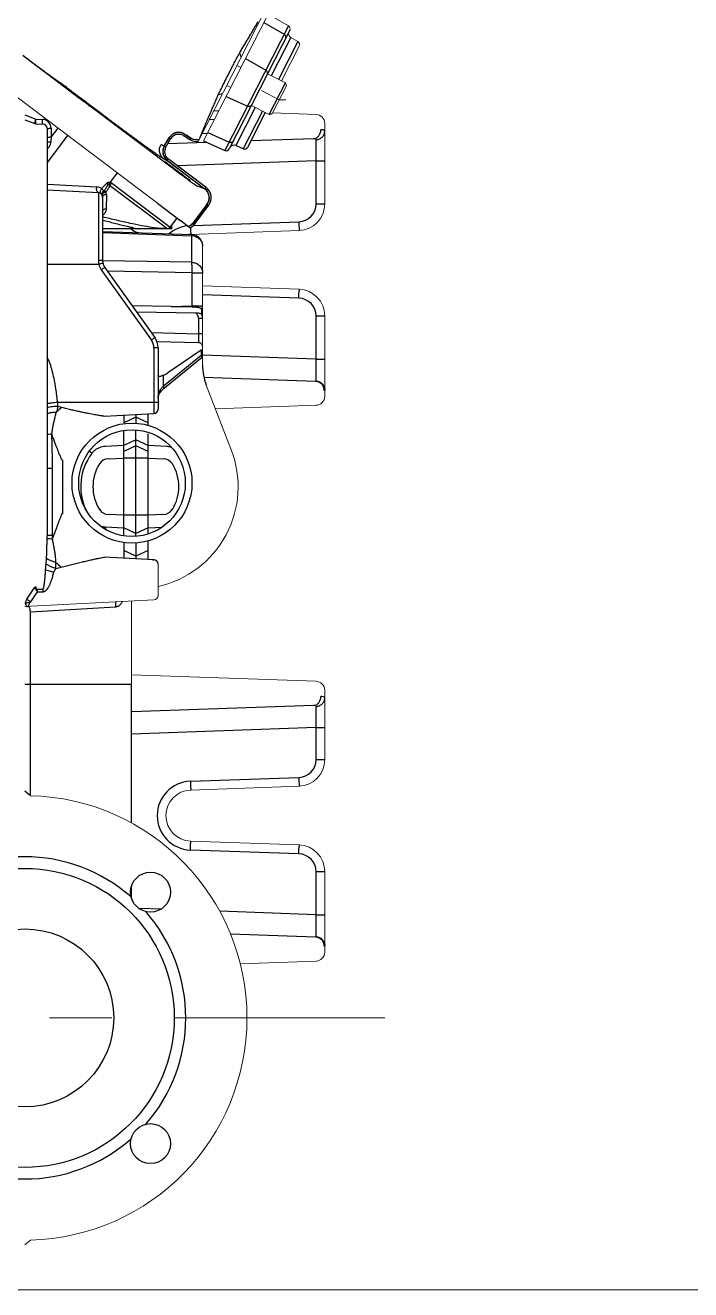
# Model space of a CAD drawing. Header units: millimetres. Extents: x 100 to 940, y 100 to 694.
# Drawn here: x 371.48 to 374.15, y 531.14 to 536.21 of the extents above; entities that cross this region are included whole.
import ezdxf

# ---------------------------------------------------------------- set-up
doc = ezdxf.new("R2010")
doc.units = ezdxf.units.MM
doc.linetypes.add('CENTER', pattern=[2, 1.25, -0.25, 0.25, -0.25])
for name, color, linetype, lineweight in [('CL', 1, 'CENTER', 9), ('DIM', 2, 'Continuous', 9), ('DTM_AXIS', 7, 'Continuous', 9), ('OUTLINE', 6, 'Continuous', 9), ('PAREDE', 7, 'Continuous', 9)]:
    doc.layers.add(name, color=color, linetype=linetype, lineweight=lineweight)

msp = doc.modelspace()

# ---------------------------------------------------------------- linework, layer by layer
at = {"color": 9, "linetype": 'Continuous'}
for p, q in [((372.438, 536.2166), (372.5201, 536.1701)), ((372.5371, 536.2035), (372.2828, 535.7044)), ((372.5465, 536.1569), (372.4686, 536.004)), ((372.575, 536.1405), (372.4978, 535.9891)), ((371.6894, 535.9211), (371.4742, 536.0832)), ((372.3405, 536.0936), (372.3407, 536.0939)), ((372.3407, 536.0939), (372.3476, 536.0783)), ((372.3645, 536.0723), (372.4465, 536.0257)), ((371.5868, 536.0012), (371.6211, 535.9771)), ((371.644, 535.9603), (371.6781, 535.9344)), ((371.6955, 535.9165), (371.6894, 535.9211)), ((372.0998, 535.6129), (371.6955, 535.9165)), ((372.2565, 535.9286), (372.2731, 535.9322)), ((372.2565, 535.9286), (372.2566, 535.9289)), ((372.2875, 535.9211), (372.3734, 535.8822)), ((372.4039, 535.8771), (372.326, 535.7242)), ((372.4331, 535.8622), (372.356, 535.7108)), ((371.4804, 535.8467), (371.5252, 535.8304)), ((371.5252, 535.8304), (371.5519, 535.829)), ((372.2397, 535.8273), (372.22, 535.828)), ((371.5695, 535.7921), (371.5695, 534.1623)), ((371.6516, 535.765), (371.5695, 535.656)), ((371.5856, 535.7585), (371.5844, 535.7391)), ((371.6127, 535.7944), (371.5856, 535.7585)), ((371.5856, 535.7934), (371.5856, 535.7585)), ((372.0587, 535.7552), (372.0584, 535.7547)), ((372.0584, 535.7547), (372.0647, 535.751)), ((372.0595, 535.7548), (372.0592, 535.7543)), ((372.1045, 535.7686), (372.0868, 535.768)), ((372.1205, 535.7695), (372.1168, 535.7637)), ((372.1458, 535.7538), (372.1422, 535.748)), ((372.2117, 535.7724), (372.1913, 535.7717)), ((372.1934, 535.7822), (372.1971, 535.783)), ((372.1934, 535.7822), (372.1936, 535.7825)), ((372.1936, 535.7825), (372.1943, 535.7842)), ((372.1943, 535.7842), (372.1969, 535.7902)), ((372.2139, 535.7768), (372.2998, 535.7378)), ((372.0404, 535.7226), (372.0459, 535.7193)), ((372.051, 535.6644), (372.2018, 535.5507)), ((372.0516, 535.665), (372.0555, 535.6703)), ((372.0516, 535.665), (372.2023, 535.5514)), ((372.6478, 535.663), (372.091, 535.6435)), ((372.6478, 535.663), (372.6828, 535.663)), ((372.6478, 535.4903), (372.6478, 535.663)), ((371.8226, 535.5757), (371.8517, 535.6142)), ((371.5695, 535.5692), (371.7689, 535.5588)), ((372.0481, 535.3926), (371.8197, 535.5647)), ((372.0628, 535.3957), (371.8276, 535.5729)), ((372.2018, 535.5507), (372.1714, 535.561)), ((372.2018, 535.5507), (372.2023, 535.5514)), ((372.2018, 535.5507), (372.2023, 535.5504)), ((372.2023, 535.5514), (372.2029, 535.5509)), ((372.2029, 535.5509), (372.2069, 535.5562)), ((371.7753, 535.5355), (371.7753, 535.2634)), ((371.7952, 535.5411), (371.7949, 535.5413)), ((371.7949, 535.5413), (371.7951, 535.5389)), ((371.796, 535.54), (371.7951, 535.5389)), ((371.8069, 535.5397), (371.8062, 535.5387)), ((371.8074, 535.5291), (371.8063, 535.4717)), ((372.2106, 535.4884), (372.1529, 535.4119)), ((372.2114, 535.4881), (372.1534, 535.4111)), ((372.2114, 535.4881), (372.2171, 535.4839)), ((372.6478, 535.4903), (372.6828, 535.4903)), ((372.0628, 535.3957), (372.0653, 535.3987)), ((372.1353, 535.4015), (372.1342, 535.4013)), ((372.1358, 535.4007), (372.1351, 535.4006)), ((372.1358, 535.4007), (372.1359, 535.4001)), ((372.1534, 535.4111), (372.1591, 535.4069)), ((372.1569, 535.4044), (372.579, 535.4191)), ((371.7922, 535.3755), (372.15, 535.363)), ((372.15, 535.3653), (372.15, 535.3664)), ((372.15, 535.363), (372.15, 535.3653)), ((372.15, 535.2563), (372.15, 535.363)), ((371.7769, 535.2481), (371.5695, 535.2481)), ((372.15, 535.2563), (371.7922, 535.2628)), ((371.7869, 535.2262), (371.988, 534.9447)), ((372.1507, 535.2145), (371.8118, 535.2206)), ((372.1507, 535.2145), (372.1929, 535.2145)), ((372.1507, 535.0816), (372.1507, 535.2145)), ((372.579, 535.1128), (372.1929, 535.1263)), ((372.0666, 535.0798), (372.1507, 535.0816)), ((372.1507, 535.0816), (372.1929, 535.0816)), ((372.1508, 535.0786), (372.1507, 535.0816)), ((372.6478, 535.0416), (372.6828, 535.0416)), ((372.6478, 534.8689), (372.6478, 535.0416)), ((372.1929, 535.0308), (372.1761, 535.0308)), ((372.1761, 535.0308), (372.1761, 534.9704)), ((371.987, 534.9754), (372.1761, 534.9704)), ((372.1929, 534.9704), (372.1761, 534.9704)), ((372.0148, 534.9136), (371.9979, 534.9136)), ((371.9979, 534.9136), (371.9979, 534.6505)), ((372.0101, 534.9391), (372.1761, 534.9347)), ((372.1878, 534.9043), (372.0542, 534.813)), ((372.1929, 534.9043), (372.1878, 534.9043)), ((372.1878, 534.9043), (372.1878, 534.8841)), ((372.0355, 534.7602), (372.1878, 534.8841)), ((372.1929, 534.8841), (372.1878, 534.8841)), ((372.6478, 534.8689), (372.1929, 534.8848)), ((372.6478, 534.8689), (372.6828, 534.8689)), ((372.0355, 534.8035), (372.0355, 534.7602)), ((372.6486, 534.7872), (372.6485, 534.7944)), ((372.0148, 534.6947), (371.6121, 534.6947)), ((371.6283, 534.6747), (371.6133, 534.6787)), ((371.7993, 534.6401), (371.9979, 534.6505)), ((371.7994, 534.6401), (371.7994, 534.6401)), ((371.8768, 534.6442), (371.8768, 534.6132)), ((371.9258, 534.6361), (371.8768, 534.6132)), ((371.9258, 534.6468), (371.9258, 534.6115)), ((371.9747, 534.6132), (371.9258, 534.6361)), ((371.9747, 534.6031), (371.9747, 534.6493)), ((371.8768, 534.1605), (371.8768, 534.5827)), ((371.9258, 534.545), (371.8768, 534.5222)), ((371.9258, 534.1584), (371.9258, 534.5847)), ((371.9747, 534.5222), (371.9258, 534.545)), ((371.9747, 534.1929), (371.9747, 534.5688)), ((371.8768, 534.5222), (371.8019, 534.5185)), ((371.9258, 534.5216), (371.8768, 534.4988)), ((371.9747, 534.4988), (371.9258, 534.5216)), ((371.6319, 534.4639), (371.6319, 534.2527)), ((371.815, 534.4691), (371.8768, 534.4722)), ((371.9747, 534.4722), (371.8768, 534.4722)), ((371.9747, 534.4722), (372.0365, 534.4691)), ((371.5915, 534.4305), (371.5695, 534.4305)), ((371.5915, 534.1623), (371.5915, 534.4305)), ((371.6318, 534.2527), (371.6319, 534.2527)), ((371.8768, 534.2429), (371.815, 534.2459)), ((371.9747, 534.2429), (371.8768, 534.2429)), ((372.0365, 534.2459), (371.9747, 534.2429)), ((371.9258, 534.17), (371.8768, 534.1929)), ((371.9747, 534.1929), (371.9258, 534.17)), ((371.9747, 534.1929), (372.0314, 534.1957)), ((371.9747, 534.1679), (371.9747, 534.1929)), ((371.5915, 534.1623), (371.5695, 534.1623)), ((371.8768, 534.1335), (371.8768, 534.0708)), ((371.9258, 534.1316), (371.9258, 534.0683)), ((371.9747, 534.0657), (371.9747, 534.14)), ((371.9258, 534.079), (371.8768, 534.1018)), ((371.9747, 534.1018), (371.9258, 534.079)), ((371.6043, 534.0291), (371.6259, 534.0349)), ((371.9979, 534.0645), (371.8005, 534.0748)), ((371.9921, 534.0648), (371.9979, 534.0645)), ((371.4891, 533.906), (371.5208, 533.9541)), ((371.5046, 533.8956), (371.5313, 533.9361)), ((371.5274, 533.9471), (371.5526, 533.9473)), ((371.5313, 533.9361), (371.5526, 533.9363)), ((371.4841, 533.8908), (371.4804, 533.8906)), ((371.8433, 533.8748), (371.5027, 533.8539)), ((371.5027, 533.5649), (371.4804, 533.5649)), ((371.9078, 533.5649), (371.5027, 533.5649)), ((372.6478, 533.3919), (371.9078, 533.366)), ((372.6478, 533.3919), (372.6828, 533.3919)), ((372.6478, 533.2637), (372.6478, 533.3919)), ((372.6478, 533.2637), (372.6828, 533.2637)), ((372.1442, 533.1774), (372.579, 533.1925)), ((372.579, 532.8862), (372.1442, 532.9014)), ((372.6478, 532.815), (372.6828, 532.815)), ((372.6478, 532.6424), (372.6478, 532.815)), ((372.0256, 532.6641), (371.9382, 532.6672)), ((372.6478, 532.6424), (372.2618, 532.6559)), ((372.6478, 532.6424), (372.6828, 532.6424)), ((372.6486, 532.5606), (372.6485, 532.5678))]:
    msp.add_line(p, q, dxfattribs=at)
at = {"color": 7, "linetype": 'Continuous'}
for p, q in [((372.5423, 536.1859), (372.3001, 535.7106)), ((372.4603, 535.8483), (372.525, 535.9753)), ((372.2575, 535.8623), (372.2378, 535.8629)), ((372.4444, 535.8564), (372.3734, 535.7169)), ((372.4459, 535.8557), (372.4441, 535.8557)), ((372.4603, 535.8483), (372.4723, 535.8522)), ((371.4804, 535.827), (371.5208, 535.8124)), ((371.526, 535.8113), (371.5526, 535.8099)), ((372.6379, 535.7517), (372.3866, 535.7429)), ((372.2102, 535.7368), (372.053, 535.7313)), ((372.1966, 535.7428), (372.2828, 535.7044)), ((372.356, 535.7108), (372.326, 535.7242)), ((372.2069, 535.5562), (372.0555, 535.6703)), ((371.5695, 535.5463), (371.7753, 535.5355)), ((371.7922, 535.5177), (371.7922, 535.2624)), ((372.0125, 535.4931), (372.1018, 535.4258)), ((372.1591, 535.4069), (372.2171, 535.4839)), ((372.0651, 535.3985), (372.0915, 535.4335)), ((372.0683, 535.4027), (372.0683, 535.3906)), ((372.1425, 535.3951), (372.1018, 535.4258)), ((372.0683, 535.3906), (371.7922, 535.3906)), ((371.7922, 535.3798), (372.15, 535.3673)), ((371.8005, 535.2365), (372.0015, 534.955)), ((372.0666, 535.0798), (371.9109, 535.082)), ((372.1658, 535.0528), (371.9294, 535.0561)), ((372.0666, 535.0798), (372.1508, 535.0786)), ((372.1905, 535.0455), (372.1905, 535.0677)), ((372.0148, 534.9136), (372.0148, 534.6683)), ((372.1864, 534.8703), (372.0341, 534.7464)), ((372.1984, 534.7956), (372.6462, 534.7799)), ((371.5027, 533.5649), (371.5027, 533.8539)), ((371.5027, 533.1193), (371.5027, 533.5649)), ((371.9078, 533.01), (371.9078, 533.5649)), ((372.6379, 533.4806), (371.9078, 533.4551)), ((371.5027, 533.1193), (371.4804, 533.138)), ((371.9078, 532.7088), (371.9078, 532.7565)), ((372.3048, 532.5653), (372.6462, 532.5534))]:
    msp.add_line(p, q, dxfattribs=at)
at = {"color": 9, "linetype": 'Continuous'}
for points in [[(372.0587, 535.7552), (372.0587, 535.7552), (372.0587, 535.7552), (372.0588, 535.7551), (372.0589, 535.7551), (372.059, 535.7551), (372.0591, 535.755), (372.0592, 535.755), (372.0593, 535.7549), (372.0595, 535.7548)], [(372.1207, 535.7703), (372.1207, 535.7703), (372.1207, 535.7702), (372.1207, 535.7702), (372.1207, 535.7701), (372.1207, 535.77), (372.1206, 535.7699), (372.1206, 535.7698), (372.1205, 535.7697), (372.1205, 535.7695)], [(372.1458, 535.7548), (372.1458, 535.7547), (372.1458, 535.7547), (372.1459, 535.7546), (372.1459, 535.7545), (372.1459, 535.7544), (372.1459, 535.7543), (372.1458, 535.7541), (372.1458, 535.754), (372.1458, 535.7538)], [(372.0395, 535.7227), (372.0395, 535.7228), (372.0396, 535.7228), (372.0396, 535.7228), (372.0397, 535.7228), (372.0398, 535.7227), (372.0399, 535.7227), (372.0401, 535.7227), (372.0402, 535.7226), (372.0404, 535.7226)], [(372.051, 535.6644), (372.051, 535.6644), (372.051, 535.6644), (372.0511, 535.6645), (372.0511, 535.6645), (372.0512, 535.6646), (372.0513, 535.6647), (372.0514, 535.6648), (372.0515, 535.6649), (372.0516, 535.665)], [(372.2023, 535.5504), (372.2024, 535.5504), (372.2024, 535.5504), (372.2024, 535.5504), (372.2025, 535.5505), (372.2026, 535.5505), (372.2026, 535.5506), (372.2027, 535.5507), (372.2028, 535.5508), (372.2029, 535.5509)], [(371.796, 535.54), (371.7959, 535.5402), (371.7958, 535.5403), (371.7956, 535.5405), (371.7954, 535.5408), (371.7952, 535.5411)], [(372.2106, 535.4884), (372.2106, 535.4884), (372.2107, 535.4884), (372.2108, 535.4884), (372.2108, 535.4884), (372.2109, 535.4883), (372.211, 535.4883), (372.2112, 535.4882), (372.2113, 535.4882), (372.2114, 535.4881)], [(372.1353, 535.4015), (372.1354, 535.4015), (372.1354, 535.4014), (372.1354, 535.4014), (372.1355, 535.4013), (372.1355, 535.4012), (372.1356, 535.4011), (372.1357, 535.401), (372.1357, 535.4009), (372.1358, 535.4007)], [(372.1529, 535.4119), (372.1529, 535.4118), (372.153, 535.4118), (372.153, 535.4117), (372.153, 535.4116), (372.1531, 535.4116), (372.1531, 535.4115), (372.1532, 535.4114), (372.1533, 535.4113), (372.1534, 535.4111)], [(372.15, 535.3664), (372.15, 535.3668), (372.15, 535.367), (372.15, 535.3672), (372.15, 535.3673)], [(372.6462, 534.7799), (372.6469, 534.7799), (372.6475, 534.78), (372.6479, 534.7801), (372.6482, 534.7803), (372.6484, 534.7805), (372.6485, 534.7808)], [(372.6794, 534.7443), (372.6805, 534.7443), (372.6813, 534.7444), (372.682, 534.7446), (372.6824, 534.7448), (372.6827, 534.7451), (372.6828, 534.7455)], [(371.7998, 534.5183), (371.7994, 534.5183), (371.7991, 534.5182), (371.7987, 534.5182), (371.7984, 534.5182), (371.798, 534.5181), (371.7977, 534.5181)], [(371.8019, 534.5185), (371.8015, 534.5184), (371.8011, 534.5184), (371.8006, 534.5184), (371.8002, 534.5183), (371.7998, 534.5183)], [(372.0517, 534.5183), (372.0513, 534.5183), (372.0509, 534.5184), (372.0505, 534.5184), (372.05, 534.5184), (372.0496, 534.5185), (371.9747, 534.5222)], [(372.0539, 534.5181), (372.0535, 534.5181), (372.0532, 534.5182), (372.0528, 534.5182), (372.0524, 534.5182), (372.0521, 534.5183), (372.0517, 534.5183)], [(371.7977, 534.1969), (371.798, 534.1969), (371.7984, 534.1969), (371.7987, 534.1968), (371.7991, 534.1968), (371.7994, 534.1968), (371.7998, 534.1967)], [(371.7998, 534.1967), (371.8002, 534.1967), (371.8006, 534.1967), (371.8011, 534.1966), (371.8015, 534.1966), (371.8019, 534.1966), (371.8768, 534.1929)], [(372.6462, 532.5534), (372.6469, 532.5534), (372.6475, 532.5534), (372.6479, 532.5535), (372.6482, 532.5537), (372.6484, 532.5539), (372.6485, 532.5542)], [(372.6794, 532.5178), (372.6805, 532.5178), (372.6813, 532.5179), (372.682, 532.518), (372.6824, 532.5183), (372.6827, 532.5186), (372.6828, 532.519)]]:
    msp.add_lwpolyline(points, dxfattribs=at)
at = {"color": 7, "linetype": 'Continuous'}
for points in [[(371.9358, 535.3747), (371.9334, 535.3749), (371.9295, 535.3756), (371.9259, 535.3766), (371.9225, 535.378), (371.9194, 535.3798), (371.9167, 535.3817), (371.9143, 535.3838), (371.9122, 535.386), (371.9105, 535.3882), (371.9092, 535.3903), (371.909, 535.3906)], [(372.1929, 535.0308), (372.1928, 535.034), (372.1923, 535.0384), (372.1914, 535.0427), (372.1901, 535.0469), (372.1897, 535.0479)], [(372.0148, 534.7119), (372.0149, 534.7146), (372.0157, 534.7195), (372.0172, 534.7243), (372.0193, 534.7289), (372.0219, 534.7333), (372.0251, 534.7374), (372.0287, 534.7414), (372.0327, 534.7452), (372.0341, 534.7464)]]:
    msp.add_lwpolyline(points, dxfattribs=at)
at = {"color": 9, "linetype": 'Continuous'}
for centre, radius in [((371.9101, 534.3716), 0.2405), ((371.9101, 534.3716), 0.2137), ((371.4804, 532.2289), 0.5991)]:
    msp.add_circle(centre, radius, dxfattribs=at)
at = {"color": 7, "linetype": 'Continuous'}
for centre, radius in [((371.9843, 532.7327), 0.0802), ((371.4804, 532.2289), 0.3563), ((371.9843, 531.7251), 0.0802)]:
    msp.add_circle(centre, radius, dxfattribs=at)
at = {"color": 9, "linetype": 'Continuous'}
for centre, radius, start, end in [((372.4437, 536.0142), 0.00996, 333.0253, 339.7634), ((390.7578, 561.1684), 31.6352, 232.90675, 233.17208), ((372.381, 535.8912), 0.00996, 326.2366, 332.9747), ((371.55, 535.7934), 0.0356, 0.0002, 86.9998), ((363.8826, 540.5712), 9.4891, 329.27258, 329.49717), ((363.9777, 540.515), 9.3794, 329.27255, 329.49801), ((373.4109, 537.8208), 2.4234, 237.8262, 238.5303), ((373.4343, 537.8604), 2.4685, 237.8522, 238.5366), ((372.169, 535.7927), 0.0445, 238.5939, 273.8345), ((372.169, 535.7928), 0.0453, 239.2362, 283.6064), ((372.1839, 535.8258), 0.0446, 277.3728, 282.3776), ((372.1841, 535.826), 0.0445, 277.2943, 282.3019), ((372.0778, 535.7), 0.0445, 149.2521, 233.0055), ((372.0777, 535.7), 0.0437, 148.8632, 233.1847), ((372.169, 535.7928), 0.0445, 273.8326, 284.5144), ((371.7671, 535.5232), 0.0356, 52.427, 86.9965), ((372.175, 535.5152), 0.0445, 323.0349, 52.16), ((372.175, 535.5152), 0.0454, 323.3851, 51.9925), ((371.8054, 535.5296), 0.0154, 170.741, 178.3086), ((371.7727, 535.5297), 0.0347, 358.9547, 15.0286), ((372.5765, 535.4903), 0.0713, 272.0019, 359.9981), ((372.2654, 536.9854), 1.6283, 257.3561, 258.3427), ((372.149, 535.266), 0.1379, 96.9679, 130.7926), ((372.0763, 535.3857), 0.0168, 143.3838, 162.7585), ((372.0376, 535.4068), 0.0306, 344.4573, 349.8225), ((372.1316, 535.428), 0.0268, 278.0278, 322.939), ((372.1316, 535.428), 0.0276, 278.7575, 299.561), ((372.0378, 535.3914), 0.1069, 1.7612, 2.3445), ((372.1316, 535.428), 0.0276, 299.5678, 322.3345), ((372.0423, 535.5656), 0.173, 269.38, 271.0005), ((372.0425, 535.5489), 0.1564, 271.0131, 272.0251), ((372.0566, 535.378), 0.0169, 120.1247, 131.6197), ((372.0549, 535.4043), 0.0117, 292.6607, 299.5593), ((372.1447, 535.3713), 0.003, 271.9987, 272.6119), ((372.1484, 535.3159), 0.0471, 81.1848, 88.1087), ((372.1484, 535.3157), 0.0473, 74.3171, 81.1961), ((372.1546, 535.3211), 0.0384, 0.0034, 2.4013), ((371.8459, 535.2633), 0.0706, 179.992, 192.4271), ((371.8376, 535.2624), 0.0623, 193.2304, 215.5388), ((372.5765, 535.0416), 0.0713, 0.0019, 87.9981), ((372.1513, 535.0816), 0.0417, 340.4285, 359.9859), ((371.9445, 534.9136), 0.0534, 359.9983, 35.5394), ((372.1818, 534.8758), 0.00714, 309.5834, 312.4894), ((372.0085, 534.8798), 0.0809, 289.4798, 304.3433), ((372.0896, 534.7069), 0.076, 135.4365, 144.8078), ((372.8138, 534.3224), 1.2523, 163.4691, 164.5891), ((372.0545, 534.178), 0.6545, 130.634, 133.1924), ((371.997, 534.6683), 0.0178, 273.0002, 0.0012), ((371.9251, 534.3575), 0.2207, 142.919, 204.7996), ((371.8046, 534.4486), 0.0696, 138.1035, 142.9282), ((372.0458, 534.4465), 0.072, 71.4431, 83.5772), ((371.9239, 534.3575), 0.1705, 147.7703, 212.2296), ((371.8172, 534.4247), 0.0444, 92.8094, 147.7435), ((372.0343, 534.4247), 0.0444, 32.2566, 87.1901), ((371.9277, 534.3575), 0.1705, 327.7703, 32.2296), ((371.8091, 534.2527), 0.1773, 179.9967, 181.55), ((371.8172, 534.2903), 0.0444, 212.2566, 267.1901), ((372.0343, 534.2903), 0.0444, 272.8094, 327.7435), ((371.8057, 534.2685), 0.072, 250.6306, 263.5793), ((365.5765, 534.1622), 5.993, 359.86513, 0.00111), ((369.0649, 534.1624), 2.5266, 359.6657, 359.999), ((370.7821, 534.1205), 0.787, 354.6685, 356.3267), ((372.0551, 534.5208), 0.6484, 226.027, 228.5438), ((371.997, 534.0467), 0.0178, 0.0026, 86.9869), ((371.5667, 533.871), 0.0856, 117.3247, 119.6352), ((372.6423, 534.7712), 1.3899, 216.4486, 216.9281), ((372.6584, 534.3443), 1.1987, 199.3527, 199.9097), ((372.5518, 533.9418), 0.9991, 179.6849, 180.3154), ((371.5039, 533.6548), 0.2369, 91.1856, 94.81), ((372.4304, 535.2976), 1.68, 235.9263, 236.5613), ((371.9259, 533.876), 0.0827, 166.2257, 180.8783), ((372.5765, 533.2637), 0.0713, 272.0019, 359.9981), ((372.149, 533.0394), 0.138, 92.0001, 267.9999), ((371.4804, 532.2289), 0.6454, 48.7033, 131.2967), ((372.5765, 532.815), 0.0713, 0.0019, 87.9981), ((371.4804, 532.2289), 0.6454, 318.7033, 41.2967), ((371.4804, 532.2289), 0.6454, 228.7033, 311.2967)]:
    msp.add_arc(centre, radius, start, end, dxfattribs=at)
at = {"color": 7, "linetype": 'Continuous'}
for centre, radius, start, end in [((371.5269, 535.8291), 0.0178, 250, 267), ((371.5517, 535.7921), 0.0178, 0, 87), ((363.8907, 540.57), 9.4888, 329.25558, 329.47859), ((372.0969, 535.7321), 0.0374, 57.8414, 149.4774), ((373.4336, 537.8582), 2.474, 237.8422, 238.5335), ((372.078, 535.7001), 0.0374, 149.2557, 233), ((372.1692, 535.792), 0.0517, 238.5334, 277.1418), ((372.2882, 535.7166), 0.0134, 246, 333), ((372.3188, 535.7079), 0.0178, 66, 153), ((372.3615, 535.723), 0.0134, 246, 333), ((372.1758, 535.515), 0.0517, 323, 53), ((371.7744, 535.5177), 0.0178, 0, 87), ((371.8084, 535.5274), 0.0176, 164.3924, 195.8977), ((371.8085, 535.5274), 0.0177, 158.1152, 164.4137), ((372.132, 535.4273), 0.0339, 288.0599, 322.9943), ((372.1484, 535.266), 0.1024, 92, 94.9035), ((371.8367, 535.2624), 0.0445, 180.0015, 215.5362), ((371.9436, 534.9136), 0.0713, 0, 35.5452), ((372.1751, 534.8841), 0.0178, 309.1391, 337.2024), ((372.1751, 534.8841), 0.0178, 337.2219, 359.9925), ((372.4156, 534.8443), 0.2227, 180, 201.1185)]:
    msp.add_arc(centre, radius, start, end, dxfattribs=at)
at = {"color": 9, "linetype": 'Continuous'}
for points, start_tangent, end_tangent in [([(372.3407, 536.0939), (372.3494, 536.1087), (372.3586, 536.1241), (372.3678, 536.1396), (372.3769, 536.1548), (372.3859, 536.17), (372.3949, 536.1852), (372.4041, 536.2006), (372.4132, 536.2159), (372.4161, 536.2209)], (0.504323, 0.863515), (0.510728, 0.859743)), ([(372.5261, 536.154), (372.5271, 536.1574), (372.527, 536.161), (372.5256, 536.1645), (372.5233, 536.1676), (372.5201, 536.1701)], (0.45399, 0.891007), (-0.869506, 0.493922)), ([(371.4724, 536.0858), (371.4799, 536.0802), (371.4874, 536.0745), (371.495, 536.0688), (371.5025, 536.0631), (371.51, 536.0575), (371.5174, 536.052), (371.5247, 536.0466), (371.5318, 536.0413), (371.5387, 536.0362), (371.5454, 536.0312), (371.5518, 536.0265), (371.5579, 536.022), (371.5637, 536.0178), (371.5691, 536.0139), (371.5742, 536.0102), (371.5788, 536.0069), (371.583, 536.0039), (371.5868, 536.0012)], (0.796782, -0.604267), (0.818772, -0.574119)), ([(372.2566, 535.9289), (372.263, 535.942), (372.2713, 535.9589), (372.2805, 535.9773), (372.2896, 535.9952), (372.2979, 536.0117), (372.3063, 536.0281), (372.3155, 536.0459), (372.3249, 536.0642), (372.3337, 536.0808), (372.3405, 536.0936)], (0.42812, 0.903722), (0.479284, 0.87766)), ([(372.453, 536.0108), (372.4536, 536.0131), (372.4534, 536.0167), (372.4521, 536.0202), (372.4497, 536.0233), (372.4465, 536.0257)], (0.346261, 0.938138), (-0.869506, 0.493922)), ([(371.6211, 535.9771), (371.6243, 535.9749), (371.627, 535.9729), (371.63, 535.9707), (371.6333, 535.9683), (371.6368, 535.9657), (371.6404, 535.963), (371.644, 535.9603)], (0.818772, -0.574119), (0.797014, -0.603961)), ([(371.644, 535.9603), (371.6493, 535.9621)], (0.861307, -0.508085), (0.746784, 0.665066)), ([(372.1969, 535.7902), (372.2031, 535.8046), (372.2115, 535.8241), (372.2191, 535.8419), (372.2265, 535.8591), (372.234, 535.8764), (372.2416, 535.8941), (372.2492, 535.9118), (372.2565, 535.9286)], (0.39562, 0.918414), (0.402967, 0.915214)), ([(372.3893, 535.8857), (372.3878, 535.8839), (372.3848, 535.8819), (372.3811, 535.8809), (372.3772, 535.881), (372.3734, 535.8822)], (-0.555443, -0.831555), (-0.910674, 0.413126)), ([(371.5208, 535.8124), (371.5206, 535.8151)], (-0.939693, 0.34202), (0.30304, 0.952978)), ([(371.5206, 535.8151), (371.5209, 535.8161), (371.5219, 535.8201), (371.5234, 535.825), (371.5252, 535.8304)], (0.30304, 0.952978), (0.345798, 0.938309)), ([(371.526, 535.8113), (371.5251, 535.815), (371.5249, 535.8193), (371.525, 535.8246), (371.5252, 535.8304)], (-0.99863, 0.052336), (0.059019, 0.998257)), ([(371.5526, 535.8099), (371.5516, 535.8156), (371.5516, 535.8218), (371.5519, 535.829)], (-0.99863, 0.052336), (0.059019, 0.998257)), ([(371.7952, 535.8463), (371.8113, 535.8342), (371.827, 535.8226), (371.8421, 535.8113), (371.8567, 535.8005), (371.8709, 535.79), (371.8846, 535.7798), (371.898, 535.77), (371.9108, 535.7605), (371.9232, 535.7515), (371.9351, 535.7428), (371.9468, 535.7343), (371.9581, 535.7261), (371.969, 535.7183), (371.9794, 535.7108), (371.9892, 535.7039), (371.9983, 535.6974), (372.0068, 535.6915), (372.0146, 535.6861), (372.0217, 535.6813), (372.0279, 535.6771), (372.0333, 535.6736), (372.0379, 535.6708)], (0.800534, -0.599287), (0.856907, -0.515471)), ([(371.5695, 535.7921), (371.5741, 535.793), (371.5793, 535.7933), (371.5856, 535.7934)], (0, 1), (0.999976, 0.006972)), ([(371.5695, 535.7572), (371.5741, 535.758), (371.5793, 535.7583), (371.5856, 535.7585)], (0, 1), (0.999976, 0.006972)), ([(372.1207, 535.7703), (372.1077, 535.7759), (372.0936, 535.777), (372.0798, 535.7737), (372.0678, 535.7661), (372.0587, 535.7552)], (-0.846254, 0.532779), (-0.507307, -0.861765)), ([(372.1205, 535.7695), (372.1099, 535.7744), (372.0985, 535.7763), (372.087, 535.7751), (372.0761, 535.7709), (372.0667, 535.764), (372.0595, 535.7548)], (-0.843482, 0.537158), (-0.5093, -0.860589)), ([(372.1821, 535.7535), (372.1843, 535.7602), (372.1881, 535.7698), (372.1934, 535.7822)], (0.283633, 0.958933), (0.401851, 0.915705)), ([(372.6379, 535.7517), (372.6492, 535.7547), (372.6586, 535.7625), (372.6649, 535.7739), (372.667, 535.7873)], (0.999391, 0.034901), (-0.009577, 0.999954)), ([(372.6485, 535.748), (372.6438, 535.7515), (372.6379, 535.7517)], (-0.008568, 0.999963), (-0.999394, -0.034822)), ([(372.6485, 535.748), (372.6617, 535.751), (372.6728, 535.7584), (372.6802, 535.7693), (372.6828, 535.782)], (0.999321, 0.036834), (-0.000068, 1)), ([(372.6828, 535.782), (372.6758, 535.7869), (372.667, 535.7873)], (-0.000007, 1), (-0.999732, -0.023154)), ([(371.5844, 535.7391), (371.5823, 535.7288), (371.5773, 535.7192), (371.5699, 535.7112), (371.5695, 535.711)], (-0.062679, -0.998034), (-0.780257, -0.625459)), ([(371.5695, 535.7369), (371.5737, 535.7383), (371.5785, 535.7388), (371.5844, 535.7391)], (0.000037, 1), (0.999782, 0.020899)), ([(372.0379, 535.6708), (372.0289, 535.68), (372.023, 535.6914), (372.0206, 535.704), (372.022, 535.7169), (372.0269, 535.7289)], (-0.796881, 0.604136), (0.512538, 0.858664)), ([(372.0269, 535.7289), (372.0305, 535.7267), (372.0337, 535.7248), (372.0365, 535.7235), (372.0395, 535.7227)], (0.843475, -0.537168), (0.96808, 0.250641)), ([(372.3164, 535.7424), (372.3142, 535.7396), (372.3112, 535.7376), (372.3076, 535.7366), (372.3037, 535.7367), (372.2998, 535.7378)], (-0.45399, -0.891007), (-0.910674, 0.413126)), ([(372.6478, 535.663), (372.6479, 535.6746), (372.6481, 535.687), (372.6483, 535.7002), (372.6484, 535.7139), (372.6485, 535.7273), (372.6486, 535.7393), (372.6485, 535.748)], (0.013937, 0.999903), (-0.008385, 0.999965)), ([(372.0379, 535.6708), (372.0416, 535.6686), (372.045, 535.6667), (372.0479, 535.6653), (372.051, 535.6644)], (0.856925, -0.515441), (0.98134, 0.192282)), ([(372.1714, 535.561), (372.1688, 535.5625), (372.163, 535.5664), (372.1544, 535.5726), (372.1433, 535.5806), (372.1301, 535.5904), (372.1153, 535.6013), (372.0998, 535.6129)], (-0.947574, 0.319537), (-0.799643, 0.600476)), ([(371.7753, 535.5355), (371.7725, 535.5369), (371.7702, 535.5405), (371.7687, 535.5459), (371.7683, 535.5522), (371.7689, 535.5588)], (-0.99863, 0.052336), (0.182584, 0.98319)), ([(371.7852, 535.5318), (371.7833, 535.535), (371.7833, 535.5399), (371.7852, 535.5456), (371.7888, 535.5514)], (-0.792628, 0.609706), (0.607524, 0.794301)), ([(371.8226, 535.5757), (371.8188, 535.5766), (371.8148, 535.5765), (371.811, 535.575), (371.808, 535.5725), (371.8054, 535.57), (371.8028, 535.5671), (371.8001, 535.5642), (371.7975, 535.5613), (371.7948, 535.5583), (371.7921, 535.5552), (371.7888, 535.5514)], (-0.938617, 0.344962), (-0.658129, -0.752905)), ([(371.7888, 535.5514), (371.792, 535.5484), (371.794, 535.5448), (371.7949, 535.5413)], (0.826932, -0.562302), (0.180094, -0.983649)), ([(371.818, 535.5676), (371.8164, 535.5694), (371.8135, 535.571), (371.8124, 535.5687), (371.8114, 535.5649), (371.8098, 535.5611), (371.8079, 535.5574), (371.8058, 535.5538), (371.8035, 535.5502), (371.801, 535.5467), (371.7996, 535.5447), (371.7979, 535.5425), (371.796, 535.54)], (-0.603735, 0.797185), (-0.624227, -0.781243)), ([(371.8197, 535.5647), (371.8189, 535.5612), (371.8175, 535.5574), (371.8157, 535.5533), (371.8133, 535.549), (371.8104, 535.5445), (371.8069, 535.5397)], (-0.179193, -0.983814), (-0.607115, -0.794614)), ([(371.818, 535.5676), (371.8197, 535.5701), (371.8212, 535.5728), (371.8226, 535.5757)], (0.584041, 0.811724), (0.413397, 0.910551)), ([(371.8197, 535.5647), (371.818, 535.5676)], (-0.398072, 0.917354), (-0.604528, 0.796584)), ([(371.8197, 535.5647), (371.8225, 535.5672), (371.8251, 535.5699), (371.8276, 535.5729)], (0.773269, 0.634078), (0.601749, 0.798686)), ([(371.8276, 535.5729), (371.8251, 535.5745), (371.8226, 535.5757)], (-0.798154, 0.602453), (-0.934243, 0.356637)), ([(371.7909, 535.5242), (371.7899, 535.5301)], (-0.363661, 0.931531), (0.029035, 0.999578)), ([(371.7901, 535.5321), (371.7913, 535.5361), (371.7949, 535.5413)], (0.160435, 0.987046), (0.699148, 0.714977)), ([(371.7915, 535.5226), (371.7916, 535.5273), (371.7932, 535.5306)], (-0.274171, 0.961681), (0.576616, 0.817015)), ([(371.7922, 535.5177), (371.7933, 535.5217), (371.7941, 535.523)], (0.000001, 1), (0.621008, 0.783804)), ([(371.7932, 535.5306), (371.7945, 535.5321), (371.7996, 535.5361), (371.8062, 535.5387)], (0.576616, 0.817015), (0.977089, 0.212832)), ([(371.7941, 535.523), (371.7965, 535.5252), (371.798, 535.5262)], (0.621008, 0.783804), (0.860413, 0.509598)), ([(371.7951, 535.5389), (371.7976, 535.5401), (371.8015, 535.5401), (371.8062, 535.5387)], (0.773639, 0.633626), (0.928615, -0.371046)), ([(371.796, 535.54), (371.7977, 535.5409)], (0.79715, 0.603782), (0.957619, 0.288037)), ([(371.7977, 535.5409), (371.7987, 535.5411), (371.8025, 535.541), (371.8069, 535.5397)], (0.957619, 0.288037), (0.928492, -0.371351)), ([(371.798, 535.5262), (371.8014, 535.5278), (371.8074, 535.5291)], (0.860413, 0.509598), (0.995411, 0.095692)), ([(371.7922, 535.4595), (371.794, 535.465), (371.799, 535.4693), (371.8063, 535.4717)], (-0.000008, 1), (0.989501, 0.144524)), ([(371.8063, 535.4717), (371.8056, 535.4651), (371.8037, 535.459), (371.8009, 535.4534), (371.7971, 535.4484), (371.7926, 535.4441), (371.7922, 535.4438)], (-0.018397, -0.999831), (-0.791741, -0.610856)), ([(371.7922, 535.4396), (371.8474, 535.426), (371.9014, 535.4137), (371.9489, 535.4041), (371.9894, 535.3973), (372.0225, 535.3934), (372.0404, 535.3925)], (0.969253, -0.246065), (0.999945, -0.010498)), ([(371.7922, 535.4257), (371.8393, 535.4133), (371.8908, 535.4007), (371.909, 535.3965)], (0.965494, -0.260427), (0.975825, -0.218553)), ([(372.0607, 535.3941), (372.0628, 535.3957)], (0.869459, 0.494005), (0.715777, 0.698329)), ([(372.0637, 535.3906), (372.0671, 535.3986)], (0.517088, 0.855933), (0.268367, 0.963317)), ([(372.579, 535.4191), (372.5795, 535.4055), (372.5797, 535.3939), (372.5796, 535.3835)], (0.034889, -0.999391), (-0.999391, -0.034899)), ([(371.9358, 535.3747), (371.9249, 535.3769), (371.9152, 535.3824), (371.9077, 535.3906)], (-0.999391, 0.034899), (-0.547268, 0.836957)), ([(372.0481, 535.3926), (372.0527, 535.3923)], (0.992031, -0.125997), (0.999974, 0.00715)), ([(372.0527, 535.3923), (372.0546, 535.3924), (372.0594, 535.3935)], (0.999974, 0.00715), (0.922547, 0.385885)), ([(372.1447, 535.3947), (372.1446, 535.3903), (372.1444, 535.3822)], (0.030487, -0.999535), (0.082551, -0.996587)), ([(372.1444, 535.3822), (372.1449, 535.3788), (372.1449, 535.3683)], (0.082551, -0.996587), (-0.99896, -0.045594)), ([(372.1612, 535.3612), (372.1665, 535.3594), (372.1805, 535.3502), (372.1897, 535.3368)], (0.96274, -0.270428), (0.394204, -0.919023)), ([(372.1897, 535.3368), (372.1929, 535.3228)], (0.394204, -0.919023), (0.041841, -0.999124)), ([(371.7922, 535.2624), (371.7873, 535.2631), (371.7818, 535.2633), (371.7753, 535.2634)], (0, 1), (-0.999996, 0.002775)), ([(371.7934, 535.2522), (371.7886, 535.251), (371.7833, 535.2497), (371.7769, 535.2481)], (0.228723, -0.973491), (-0.973309, -0.229499)), ([(372.15, 535.2563), (372.1665, 535.2527), (372.1805, 535.2435), (372.1897, 535.2301), (372.1929, 535.2145)], (0.999462, -0.032797), (0, -1)), ([(372.1507, 535.2145), (372.1509, 535.2321), (372.1506, 535.2468), (372.15, 535.2563)], (0.018035, 0.999837), (-0.124261, 0.99225)), ([(371.8005, 535.2365), (371.7967, 535.2333), (371.7922, 535.23), (371.7869, 535.2262)], (0.581238, -0.813733), (-0.812978, -0.582294)), ([(372.579, 535.1128), (372.5795, 535.1264), (372.5797, 535.138), (372.5796, 535.1484)], (0.034889, 0.999391), (-0.999391, 0.034899)), ([(372.1658, 535.0528), (372.1701, 535.0483), (372.1734, 535.043), (372.1754, 535.037), (372.1761, 535.0308)], (0.772172, -0.635413), (0.000136, -1)), ([(372.0016, 534.955), (371.9977, 534.9518), (371.9933, 534.9485), (371.988, 534.9447)], (0.581238, -0.813733), (-0.812979, -0.582293)), ([(372.1761, 534.9704), (372.1762, 534.9601), (372.1762, 534.9504), (372.1762, 534.9418), (372.1761, 534.9347)], (0.010527, -0.999945), (-0.017649, -0.999844)), ([(372.1929, 534.9205), (372.1917, 534.9258), (372.1881, 534.9303), (372.1826, 534.9334), (372.1761, 534.9347)], (0, 1), (-0.999116, 0.042029)), ([(371.6121, 534.6947), (371.6051, 534.7491), (371.5975, 534.7917), (371.5817, 534.8495), (371.5695, 534.8766)], (-0.103884, 0.994589), (-0.508758, 0.860909)), ([(372.1878, 534.8841), (372.1889, 534.8804), (372.1892, 534.8764), (372.1881, 534.8724), (372.1866, 534.8705)], (0.374529, -0.927215), (-0.737458, -0.675393)), ([(372.6485, 534.7944), (372.6485, 534.7986), (372.6484, 534.8129), (372.6483, 534.8279), (372.6481, 534.8424), (372.648, 534.8562), (372.6478, 534.8689)], (-0.002348, 0.999997), (-0.013932, 0.999903)), ([(372.0355, 534.8035), (372.0275, 534.8002), (372.0216, 534.7984), (372.0178, 534.7984), (372.0155, 534.8), (372.0148, 534.8035)], (-0.914493, -0.404601), (-0.00002, 1)), ([(372.0148, 534.7119), (372.0153, 534.7194), (372.0169, 534.7278), (372.0198, 534.7366), (372.0241, 534.7452), (372.0276, 534.7507)], (0.000001, 1), (0.576046, 0.817417)), ([(372.0355, 534.7602), (372.0369, 534.7543), (372.0362, 534.7493), (372.0341, 534.7464)], (0.374529, -0.927215), (-0.768341, -0.640041)), ([(372.6462, 534.7799), (372.659, 534.7769), (372.6698, 534.7691), (372.6769, 534.7577), (372.6794, 534.7443)], (0.999391, -0.0349), (-0.002169, -0.999998)), ([(372.6485, 534.7808), (372.6486, 534.7872)], (0.034742, 0.999396), (-0.00123, 0.999999)), ([(372.6485, 534.7808), (372.6617, 534.7777), (372.6728, 534.77), (372.6802, 534.7587), (372.6828, 534.7455)], (0.999328, -0.036651), (-0.000147, -1)), ([(371.6121, 534.6947), (371.5991, 534.6933), (371.5871, 534.692), (371.5817, 534.6914), (371.5768, 534.6909), (371.5725, 534.6904), (371.5695, 534.6901)], (-0.994551, -0.104247), (-0.993644, -0.112571)), ([(371.6133, 534.6787), (371.6131, 534.6867), (371.6121, 534.6947)], (0.038018, 0.999277), (-0.19071, 0.981646)), ([(371.6133, 534.6787), (371.5986, 534.6783), (371.5853, 534.6769), (371.5745, 534.6746), (371.5695, 534.6729)], (-0.99998, 0.006286), (-0.920313, -0.391182)), ([(371.6065, 534.6552), (371.591, 534.6541), (371.5779, 534.6521), (371.5695, 534.6498)], (-0.999349, -0.036073), (-0.952367, -0.304953)), ([(371.5885, 534.5681), (371.5904, 534.5799), (371.5926, 534.5928), (371.5952, 534.6066), (371.5984, 534.6216), (371.6021, 534.6378), (371.6065, 534.6552)], (0.145359, 0.989379), (0.256727, 0.966484)), ([(371.799, 534.6409), (371.7961, 534.6402), (371.793, 534.6405), (371.7887, 534.6411), (371.7832, 534.6418), (371.7766, 534.6429), (371.7686, 534.6442), (371.7594, 534.6458), (371.7487, 534.6478), (371.7363, 534.6501), (371.7222, 534.653), (371.7062, 534.6563), (371.6884, 534.6602), (371.6694, 534.6645), (371.6494, 534.6693), (371.6283, 534.6747)], (-0.910036, -0.414529), (-0.966463, 0.256807)), ([(371.5885, 534.5681), (371.5757, 534.5668), (371.5695, 534.566)], (-0.995925, -0.09018), (-0.98199, -0.188934)), ([(371.5915, 534.4305), (371.5907, 534.4975), (371.5885, 534.5681)], (0.000016, 1), (-0.040352, 0.999186)), ([(371.6321, 534.4639), (371.6318, 534.4632), (371.6295, 534.4644), (371.6281, 534.4669), (371.6263, 534.4706), (371.6242, 534.4755), (371.6215, 534.4817), (371.6185, 534.4891), (371.6149, 534.498), (371.6109, 534.5084), (371.6062, 534.5206), (371.6009, 534.5346), (371.595, 534.5505), (371.5885, 534.5681)], (-0.003033, -0.999995), (-0.341672, 0.939819)), ([(371.749, 534.4906), (371.7457, 534.4938), (371.7387, 534.4993)], (-0.385052, 0.922895), (-0.754166, 0.656684)), ([(371.7977, 534.5181), (371.7858, 534.5157), (371.7733, 534.5108), (371.7608, 534.5027), (371.7528, 534.4951)], (-0.993663, -0.112402), (-0.66772, -0.744412)), ([(371.5915, 534.1476), (371.5985, 534.1666), (371.6052, 534.1846), (371.6115, 534.2014), (371.6173, 534.2167), (371.6223, 534.2299), (371.6264, 534.2403), (371.6293, 534.2474), (371.6318, 534.2527)], (0.346108, 0.938195), (0.990335, -0.138693)), ([(371.7977, 534.1969), (371.7991, 534.1894)], (0.669802, -0.74254), (-0.153052, -0.988218)), ([(371.7998, 534.1967), (371.8011, 534.1881)], (0.653341, -0.757064), (-0.161163, -0.986928)), ([(371.8023, 534.1966), (371.8038, 534.1864)], (0.686872, -0.726778), (-0.153212, -0.988193)), ([(371.5675, 534.07), (371.5683, 534.0864), (371.5689, 534.1013), (371.5692, 534.1147), (371.5694, 534.1269), (371.5695, 534.138), (371.5695, 534.1481)], (0.064203, 0.997937), (0.002374, 0.999997)), ([(371.5915, 534.1476), (371.5801, 534.1478), (371.5725, 534.148), (371.5695, 534.1481)], (-0.999901, 0.014042), (-0.986275, 0.165113)), ([(371.6049, 534.0542), (371.6038, 534.0731), (371.6017, 534.0905), (371.5991, 534.1066), (371.5964, 534.1215), (371.5939, 534.1351), (371.5915, 534.1476)], (-0.02272, 0.999742), (-0.183456, 0.983028)), ([(371.5637, 534.0225), (371.5642, 534.0309), (371.5649, 534.0392), (371.5657, 534.0473)], (0.062213, 0.998063), (0.093066, 0.99566)), ([(371.6043, 534.0291), (371.5893, 534.0349), (371.5761, 534.0411), (371.5657, 534.0473)], (-0.945014, 0.327031), (-0.821491, 0.570221)), ([(371.6049, 534.0542), (371.5895, 534.0591), (371.5766, 534.0645), (371.5675, 534.07)], (-0.964645, 0.263552), (-0.791467, 0.611212)), ([(371.5967, 534.0144), (371.5989, 534.0193), (371.6015, 534.0243), (371.6043, 534.0291)], (0.35917, 0.933272), (0.505775, 0.862665)), ([(371.6043, 534.0291), (371.6048, 534.0373), (371.605, 534.0456), (371.6049, 534.0542)], (0.091469, 0.995808), (-0.033218, 0.999448)), ([(371.6259, 534.0349), (371.6471, 534.0404), (371.6687, 534.0457), (371.6902, 534.0509), (371.7112, 534.0559), (371.731, 534.0605), (371.7495, 534.0648), (371.7663, 534.0685), (371.7801, 534.0715), (371.7903, 534.0735), (371.797, 534.0746), (371.8005, 534.0748)], (0.966453, 0.256842), (0.998625, -0.052417)), ([(371.5526, 533.9473), (371.5545, 533.9492), (371.5556, 533.9519), (371.5565, 533.9553), (371.5574, 533.9597), (371.5579, 533.9623), (371.5583, 533.9653), (371.5588, 533.9686), (371.5593, 533.9724), (371.5598, 533.9765), (371.5603, 533.9811), (371.5609, 533.9862), (371.5614, 533.9919), (371.5619, 533.9983), (371.5625, 534.0055), (371.5631, 534.0136), (371.5637, 534.0225)], (0.999942, -0.010795), (0.062231, 0.998062)), ([(371.5526, 533.9363), (371.5554, 533.9365), (371.558, 533.9373), (371.5603, 533.9383), (371.5624, 533.9396), (371.5644, 533.9411), (371.5662, 533.9428), (371.5681, 533.9447), (371.5699, 533.9468), (371.5717, 533.9492), (371.5736, 533.952), (371.5755, 533.9551), (371.5774, 533.9586), (371.5794, 533.9624), (371.5814, 533.9667), (371.5834, 533.9715), (371.5855, 533.9768), (371.5877, 533.9827), (371.5898, 533.9893), (371.5921, 533.9968), (371.5944, 534.0051), (371.5967, 534.0144)], (0.999988, 0.004814), (0.234275, 0.97217)), ([(371.5967, 534.0144), (371.5847, 534.0173), (371.5734, 534.0201), (371.5637, 534.0225)], (-0.972021, 0.234894), (-0.96937, 0.245604)), ([(371.526, 533.9543), (371.5225, 533.9542), (371.5208, 533.954)], (-0.999942, -0.010794), (-0.988071, -0.153999)), ([(371.5244, 533.9455), (371.5222, 533.9493), (371.5214, 533.9516), (371.5208, 533.9541)], (-0.594628, 0.804001), (-0.193692, 0.981062)), ([(371.5274, 533.9471), (371.5263, 533.9502), (371.526, 533.9543)], (-0.468243, 0.8836), (0.000089, 1)), ([(371.4841, 533.8908), (371.4844, 533.8945), (371.4853, 533.8984), (371.4869, 533.9022), (371.4891, 533.906)], (-0.010498, 0.999945), (0.549657, 0.83539)), ([(371.4886, 533.877), (371.4866, 533.8791), (371.4854, 533.8826), (371.4847, 533.886), (371.4841, 533.8908)], (-0.998661, -0.051733), (-0.099486, 0.995039)), ([(371.4886, 533.877), (371.4916, 533.8778), (371.494, 533.8795), (371.4959, 533.8818), (371.4974, 533.8848), (371.4987, 533.889), (371.499, 533.8916)], (0.998619, 0.052545), (0.085981, 0.996297)), ([(371.499, 533.8916), (371.5005, 533.8936), (371.5046, 533.8956)], (0.080549, 0.996751), (0.928711, 0.370804)), ([(371.8711, 533.8971), (371.8698, 533.8946), (371.8667, 533.8896), (371.8634, 533.8853), (371.8599, 533.8818), (371.8561, 533.8789), (371.852, 533.8768), (371.8478, 533.8754), (371.8433, 533.8748)], (-0.447728, -0.89417), (-0.998144, -0.060898)), ([(372.6379, 533.4806), (372.6492, 533.4836), (372.6586, 533.4914), (372.6649, 533.5028), (372.667, 533.5162)], (0.999391, 0.034901), (-0.009577, 0.999954)), ([(372.6485, 533.4769), (372.6438, 533.4804), (372.6379, 533.4806)], (-0.008568, 0.999963), (-0.999394, -0.034822)), ([(372.6478, 533.3919), (372.6479, 533.4035), (372.6481, 533.416), (372.6483, 533.4291), (372.6484, 533.4428), (372.6485, 533.4562), (372.6486, 533.4682), (372.6485, 533.4769)], (0.013937, 0.999903), (-0.008385, 0.999965)), ([(372.6485, 533.4769), (372.6617, 533.4799), (372.6728, 533.4873), (372.6802, 533.4982), (372.6828, 533.5109)], (0.999321, 0.036834), (-0.000068, 1)), ([(372.6828, 533.5109), (372.6758, 533.5158), (372.667, 533.5162)], (-0.000007, 1), (-0.999732, -0.023154)), ([(372.1442, 533.1774), (372.1446, 533.1637), (372.1449, 533.1522), (372.1448, 533.1418)], (0.034889, -0.999391), (-0.999391, -0.034899)), ([(372.579, 533.1925), (372.5795, 533.1789), (372.5797, 533.1674), (372.5796, 533.1569)], (0.034889, -0.999391), (-0.999391, -0.034899)), ([(372.1442, 532.9014), (372.1446, 532.9151), (372.1449, 532.9266), (372.1448, 532.937)], (0.034889, 0.999391), (-0.999391, 0.034899)), ([(372.579, 532.8862), (372.5795, 532.8999), (372.5797, 532.9114), (372.5796, 532.9218)], (0.034889, 0.999391), (-0.999391, 0.034899)), ([(372.6485, 532.5678), (372.6485, 532.5721), (372.6484, 532.5863), (372.6483, 532.6013), (372.6481, 532.6159), (372.648, 532.6296), (372.6478, 532.6424)], (-0.002348, 0.999997), (-0.013932, 0.999903)), ([(372.6485, 532.5542), (372.6486, 532.5606)], (0.034742, 0.999396), (-0.00123, 0.999999)), ([(372.6462, 532.5534), (372.659, 532.5503), (372.6698, 532.5425), (372.6769, 532.5311), (372.6794, 532.5178)], (0.999391, -0.0349), (-0.002169, -0.999998)), ([(372.6485, 532.5542), (372.6617, 532.5511), (372.6728, 532.5434), (372.6802, 532.5321), (372.6828, 532.519)], (0.999328, -0.036651), (-0.000147, -1))]:
    msp.add_spline(points, degree=3, dxfattribs=dict(at, start_tangent=start_tangent, end_tangent=end_tangent))
at = {"color": 7, "linetype": 'Continuous'}
for points, start_tangent, end_tangent in [([(371.6405, 535.9597), (371.648, 535.9533), (371.6572, 535.9461), (371.669, 535.937), (371.6825, 535.9267), (371.6967, 535.916), (371.7104, 535.9058), (371.7224, 535.897), (371.7318, 535.8902), (371.7401, 535.8847)], (-0.601815, -0.798636), (0.601815, 0.798636)), ([(371.7401, 535.8847), (371.7325, 535.8911), (371.7234, 535.8983), (371.7116, 535.9074), (371.698, 535.9177), (371.6838, 535.9284), (371.6702, 535.9386), (371.6582, 535.9474), (371.6488, 535.9542), (371.6405, 535.9597)], (0.601815, 0.798636), (-0.601815, -0.798636)), ([(372.0436, 535.6574), (372.0511, 535.651), (372.0602, 535.6438), (372.0721, 535.6347), (372.0856, 535.6244), (372.0998, 535.6137), (372.1134, 535.6035), (372.1255, 535.5947), (372.1349, 535.5879), (372.1431, 535.5824)], (-0.601815, -0.798636), (0.601815, 0.798636)), ([(372.1431, 535.5824), (372.1356, 535.5888), (372.1264, 535.596), (372.1146, 535.6051), (372.1011, 535.6154), (372.0869, 535.6261), (372.0733, 535.6363), (372.0612, 535.6451), (372.0518, 535.652), (372.0436, 535.6574)], (0.601815, 0.798636), (-0.601815, -0.798636)), ([(371.7921, 535.534), (371.7951, 535.5389)], (0.372769, 0.927924), (0.653821, 0.756649)), ([(372.1508, 535.0786), (372.1635, 535.0779), (372.1748, 535.0762), (372.1835, 535.0737), (372.1904, 535.0687)], (0.999892, -0.014724), (0.280634, -0.959815)), ([(372.1897, 535.0479), (372.1857, 535.0504), (372.1806, 535.0516), (372.1737, 535.0524), (372.1658, 535.0528)], (-0.261592, 0.965179), (-0.999901, 0.014041)), ([(372.1904, 535.0687), (372.1905, 535.0677)], (0.280634, -0.959815), (0, -1)), ([(371.5027, 533.8539), (371.5013, 533.8666), (371.4975, 533.8775)], (0, 1), (-0.415454, 0.909614))]:
    msp.add_spline(points, degree=3, dxfattribs=dict(at, start_tangent=start_tangent, end_tangent=end_tangent))
at = {"layer": 'CL'}
for p, q in [((372.4292, 535.9442), (372.5006, 535.9078)), ((370.079, 532.2289), (372.9237, 532.2289))]:
    msp.add_line(p, q, dxfattribs=at)
at = {"layer": 'DIM'}
msp.add_line((372.5006, 535.9078), (372.527, 535.9078), dxfattribs=at)
at = {"layer": 'DTM_AXIS', "color": 7, "linetype": 'Continuous'}
for p, q in [((372.3303, 536.0445), (372.3462, 536.0364)), ((372.2899, 535.9651), (372.3058, 535.957)), ((372.3889, 535.8847), (372.4603, 535.8483))]:
    msp.add_line(p, q, dxfattribs=at)
at = {"layer": 'OUTLINE'}
for p, q in [((372.1756, 535.7408), (372.4451, 536.2697)), ((372.4554, 536.2507), (372.1966, 535.7428)), ((372.4554, 536.2507), (372.5371, 536.2035)), ((371.0664, 536.206), (372.0124, 535.4931)), ((372.575, 536.1405), (372.5465, 536.1569)), ((372.5802, 536.1229), (372.5091, 535.9834)), ((372.4536, 536.0117), (372.525, 535.9753)), ((372.4723, 535.8522), (372.5289, 535.9633)), ((372.525, 535.9753), (372.5289, 535.9633)), ((372.6484, 535.8486), (372.4735, 535.8547)), ((372.6828, 535.4903), (372.6828, 535.813)), ((372.1448, 535.3683), (372.5796, 535.3835)), ((372.1929, 534.8443), (372.1929, 535.3228)), ((372.5796, 535.1484), (372.1929, 535.1619)), ((372.6828, 534.7189), (372.6828, 535.0416)), ((372.3079, 534.5051), (372.2079, 534.7641)), ((372.6484, 534.6833), (372.2446, 534.6692)), ((372.0148, 533.9215), (372.0148, 534.0467)), ((371.9979, 533.9037), (371.4804, 533.8766)), ((371.9078, 533.5649), (371.9078, 533.899)), ((372.6484, 533.5775), (371.9078, 533.6034)), ((372.6828, 533.2637), (372.6828, 533.5419)), ((372.1448, 533.1418), (372.5796, 533.1569)), ((372.5796, 532.9218), (372.1448, 532.937)), ((372.6828, 532.4923), (372.6828, 532.815)), ((372.6484, 532.4567), (372.3439, 532.4461)), ((371.5027, 531.3386), (371.4804, 531.3199))]:
    msp.add_line(p, q, dxfattribs=at)
for centre, radius, start, end in [((372.5304, 536.1919), 0.0134, 333, 60), ((372.5554, 536.1723), 0.0178, 153, 240), ((372.5683, 536.1289), 0.0134, 333, 60), ((372.6472, 535.813), 0.0356, 359.9999, 87.9962), ((372.5759, 535.4903), 0.1069, 272, 0), ((372.1484, 535.3228), 0.0445, 0, 88), ((372.5759, 535.0416), 0.1069, 0, 88), ((372.6472, 534.7189), 0.0356, 272.0031, 0.0001), ((371.9258, 534.3575), 0.4097, 282.5586, 21.1185), ((371.997, 533.9215), 0.0178, 273, 0), ((372.6472, 533.5419), 0.0356, 0, 88), ((372.5759, 533.2637), 0.1069, 272, 0), ((371.4804, 532.2289), 0.8906, 271.4325, 88.5675), ((372.1484, 533.0394), 0.1024, 92, 268), ((372.5759, 532.815), 0.1069, 0, 88), ((372.6472, 532.4923), 0.0356, 272, 0)]:
    msp.add_arc(centre, radius, start, end, dxfattribs=at)
at = {"layer": 'PAREDE'}
msp.add_line((231.5573, 531.1398), (380.3924, 531.1398), dxfattribs=at)

doc.saveas('drawing.dxf')
